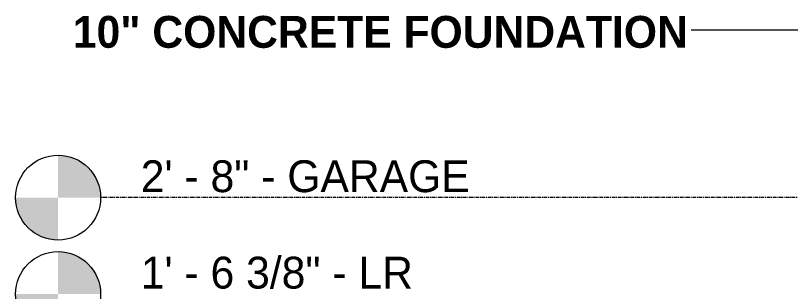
# Model space of a CAD drawing. Header units: inches. Extents: x -9046 to -8234, y -279 to 479.
# Drawn here: x -9042.8 to -8933.5, y 18.7 to 57.7 of the extents above; entities that cross this region are included whole.
import ezdxf

# ---------------------------------------------------------------- set-up
doc = ezdxf.new("R2010")
doc.units = ezdxf.units.IN
doc.header["$MEASUREMENT"] = 0
doc.linetypes.add('Grid Line 1_2_', pattern=[0.875, 0.5, -0.125, 0.125, -0.125])
for name, color, linetype, lineweight in [('A-FLOR-LEVL', 51, 'Continuous', 9), ('A-FLOR-LEVL-1', 51, 'Grid Line 1_2_', 9), ('G-ANNO-TEXT', 231, 'Continuous', 9)]:
    doc.layers.add(name, color=color, linetype=linetype, lineweight=lineweight)
doc.styles.add('Century Gothic', font='ufonts.com_century-gothic.ttf', dxfattribs={"height": 4.5})
doc.styles.add('Century Gothic_B', font='GOTHICB.TTF', dxfattribs={"height": 4.5})

# ---------------------------------------------------------------- blocks, each defined once
blk = doc.blocks.new('Level - Level Head - Circle-50818-BUILDING SECTION - EAST_WEST - LOOKING SOUTH')
at = {"layer": 'A-FLOR-LEVL'}
h = blk.add_hatch(color=256, dxfattribs=at)
edge = h.paths.add_edge_path(flags=0)
edge.add_line((-9036.84, 32), (-9030.84, 32))
edge.add_arc((-9036.84, 32), 6, 0, 90)
edge.add_line((-9036.84, 38), (-9036.84, 32))
h = blk.add_hatch(color=256, dxfattribs=at)
edge = h.paths.add_edge_path(flags=0)
edge.add_line((-9036.84, 26), (-9036.84, 32))
edge.add_line((-9036.84, 32), (-9042.84, 32))
edge.add_arc((-9036.84, 32), 6, 180, 270)
blk.add_circle((-9036.84, 32), 6, dxfattribs=at)

msp = doc.modelspace()

# ---------------------------------------------------------------- linework, layer by layer
at = {"layer": 'A-FLOR-LEVL-1'}
msp.add_line((-8237.20435, 32), (-9030.84431, 32), dxfattribs=at)
at = {"layer": 'G-ANNO-TEXT'}
msp.add_line((-8925.74239, 55.67625), (-8947.50361, 55.67625), dxfattribs=at)

# ---------------------------------------------------------------- block references
at = {"layer": 'A-FLOR-LEVL'}
for p in [(0, 0), (0, -13.625)]:
    msp.add_blockref('Level - Level Head - Circle-50818-BUILDING SECTION - EAST_WEST - LOOKING SOUTH', p, dxfattribs=at)

# ---------------------------------------------------------------- texts
at = {"layer": 'A-FLOR-LEVL', "char_height": 4.5, "attachment_point": 1, "style": 'Century Gothic'}
for s, insert, width in [('2\' - 8" - GARAGE', (-9025.16921, 37.27539), 59.388), ('1\' - 6 3/8" - LR', (-9025.16921, 23.65039), 48.3285)]:
    msp.add_mtext(s, dxfattribs=dict(at, insert=insert, width=width))
at = {"layer": 'G-ANNO-TEXT', "insert": (-9034.754, 57.67743), "char_height": 4.5, "width": 105.747, "attachment_point": 1, "style": 'Century Gothic_B'}
msp.add_mtext('10" CONCRETE FOUNDATION', dxfattribs=at)

doc.saveas('drawing.dxf')
